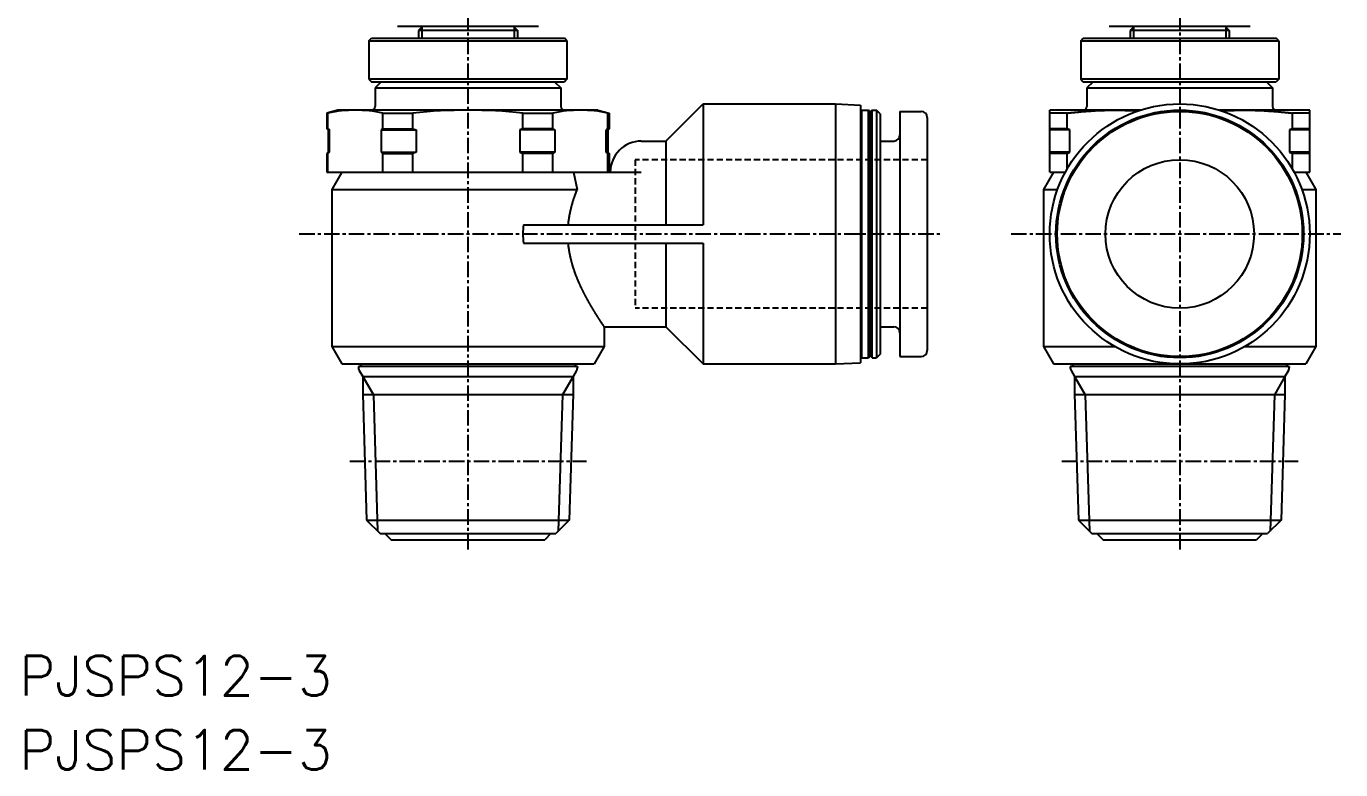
# Model space of a CAD drawing. Extents: x 7 to 113, y -17 to 91.
# Drawn here: x 6.8 to 113, y -16.7 to 43.3 of the extents above; entities that cross this region are included whole.
import ezdxf

# ---------------------------------------------------------------- set-up
doc = ezdxf.new("R2010")
doc.units = 0
doc.linetypes.add('CENTER', pattern=[2, 1.25, -0.25, 0.25, -0.25])
doc.linetypes.add('DASHED', pattern=[0.75, 0.5, -0.25])
doc.layers.get('0').update_dxf_attribs({"linetype": 'CONTINUOUS'})
doc.layers.add('CENTER', color=1, linetype='CENTER')
doc.styles.get("Standard").update_dxf_attribs({"font": 'txt.shx'})

msp = doc.modelspace()

# ---------------------------------------------------------------- linework, layer by layer
at = {"color": 7, "linetype": 'CONTINUOUS'}
for p, q in [((36.78, 43.31), (48.18, 43.31)), ((38.83, 43.31), (38.48, 42.96)), ((46.48, 42.96), (38.48, 42.96)), ((38.48, 42.96), (38.48, 42.34)), ((46.13, 43.31), (46.48, 42.96)), ((46.48, 42.96), (46.48, 42.34)), ((94.28, 43.31), (105.68, 43.31)), ((96.33, 43.31), (95.98, 42.96)), ((95.98, 42.96), (95.98, 42.34)), ((103.98, 42.96), (95.98, 42.96)), ((103.63, 43.31), (103.98, 42.96)), ((103.98, 42.96), (103.98, 42.34)), ((34.48, 42.14), (34.68, 42.34)), ((34.48, 42.14), (34.48, 39.04)), ((34.48, 42.14), (50.48, 42.14)), ((34.68, 42.34), (50.28, 42.34)), ((50.48, 42.14), (50.28, 42.34)), ((50.48, 42.14), (50.48, 39.04)), ((91.98, 42.14), (92.18, 42.34)), ((91.98, 42.14), (107.98, 42.14)), ((91.98, 42.14), (91.98, 39.04)), ((92.18, 42.34), (107.78, 42.34)), ((107.98, 42.14), (107.78, 42.34)), ((107.98, 42.14), (107.98, 39.04)), ((50.48, 39.04), (34.48, 39.04)), ((34.48, 39.04), (34.68, 38.84)), ((34.68, 38.84), (50.28, 38.84)), ((35.48, 38.84), (34.98, 38.34)), ((34.98, 38.34), (49.98, 38.34)), ((34.98, 38.34), (34.98, 36.84)), ((49.48, 38.84), (49.98, 38.34)), ((49.98, 38.34), (49.98, 36.84)), ((50.48, 39.04), (50.28, 38.84)), ((91.98, 39.04), (92.18, 38.84)), ((107.98, 39.04), (91.98, 39.04)), ((92.18, 38.84), (107.78, 38.84)), ((92.98, 38.84), (92.48, 38.34)), ((92.48, 38.34), (92.48, 36.84)), ((92.48, 38.34), (107.48, 38.34)), ((106.98, 38.84), (107.48, 38.34)), ((107.48, 38.34), (107.48, 36.84)), ((107.98, 39.04), (107.78, 38.84)), ((31.98, 36.54), (31.08, 36.3)), ((31.17, 36.3), (31.08, 36.3)), ((31.08, 36.3), (31.08, 35.04)), ((31.17, 35.04), (31.17, 36.3)), ((52.98, 36.54), (31.98, 36.54)), ((35.61, 35.04), (35.61, 36.3)), ((35.61, 36.3), (38.04, 36.3)), ((38.04, 35.04), (38.04, 36.3)), ((46.92, 35.04), (46.92, 36.3)), ((46.92, 36.3), (49.35, 36.3)), ((49.35, 35.04), (49.35, 36.3)), ((52.98, 36.54), (53.88, 36.3)), ((53.79, 35.04), (53.79, 36.3)), ((53.79, 36.3), (53.88, 36.3)), ((53.88, 36.3), (53.88, 35.04)), ((58.48, 34.04), (61.48, 37.04)), ((61.48, 37.04), (61.48, 27.29)), ((61.48, 37.04), (72.18, 37.04)), ((72.18, 37.04), (72.18, 16.04)), ((72.18, 37.04), (74.18, 36.94)), ((74.18, 36.94), (74.18, 16.14)), ((74.28, 36.54), (74.18, 36.44)), ((74.28, 36.54), (74.83, 36.54)), ((74.28, 36.54), (74.28, 16.54)), ((74.98, 36.34), (74.83, 36.54)), ((74.83, 16.54), (74.83, 36.54)), ((75.13, 36.54), (74.98, 36.34)), ((74.98, 36.34), (74.98, 16.74)), ((75.13, 36.54), (75.48, 36.54)), ((75.13, 16.54), (75.13, 36.54)), ((75.78, 36.24), (75.48, 36.54)), ((75.48, 36.54), (75.48, 16.54)), ((75.78, 36.24), (75.78, 16.84)), ((77.38, 36.44), (77.38, 16.64)), ((77.38, 36.44), (79.08, 36.44)), ((89.48, 31.54), (89.48, 36.54)), ((96.78, 36.54), (89.48, 36.54)), ((90.89, 36.3), (89.48, 36.3)), ((90.89, 35.04), (90.89, 36.3)), ((110.48, 36.54), (103.18, 36.54)), ((109.08, 35.04), (109.08, 36.3)), ((110.48, 36.3), (109.08, 36.3)), ((110.48, 31.54), (110.48, 36.54)), ((79.58, 35.94), (79.58, 17.14)), ((31.08, 35.04), (31.17, 35.04)), ((31.08, 35.04), (31.18, 34.94)), ((31.17, 35.04), (31.3, 34.94)), ((31.18, 34.94), (31.3, 34.94)), ((31.18, 34.94), (31.18, 33.14)), ((31.3, 33.14), (31.3, 34.94)), ((35.61, 35.04), (35.48, 34.94)), ((35.48, 34.94), (35.48, 33.14)), ((35.48, 34.94), (38.3, 34.94)), ((35.61, 35.04), (38.04, 35.04)), ((38.04, 35.04), (38.3, 34.94)), ((38.3, 34.94), (38.3, 33.14)), ((46.92, 35.04), (46.66, 34.94)), ((46.66, 34.94), (46.66, 33.14)), ((49.49, 34.94), (46.66, 34.94)), ((49.35, 35.04), (46.92, 35.04)), ((49.35, 35.04), (49.49, 34.94)), ((49.49, 34.94), (49.49, 33.14)), ((53.79, 35.04), (53.66, 34.94)), ((53.66, 33.14), (53.66, 34.94)), ((53.78, 34.94), (53.66, 34.94)), ((53.88, 35.04), (53.78, 34.94)), ((53.78, 34.94), (53.78, 33.14)), ((53.88, 35.04), (53.79, 35.04)), ((56.48, 34.04), (58.48, 34.04)), ((58.48, 34.04), (58.48, 27.29)), ((75.78, 34.04), (76.88, 34.04)), ((90.89, 35.04), (89.48, 35.04)), ((91.11, 34.94), (89.48, 34.94)), ((91.11, 34.94), (90.89, 35.04)), ((91.11, 33.14), (91.11, 34.94)), ((109.08, 35.04), (108.85, 34.94)), ((108.85, 34.94), (108.85, 33.14)), ((110.48, 34.94), (108.85, 34.94)), ((110.48, 35.04), (109.08, 35.04)), ((31.18, 33.14), (31.08, 33.04)), ((31.08, 33.04), (31.17, 33.04)), ((31.08, 33.04), (31.08, 31.54)), ((31.17, 33.04), (31.3, 33.14)), ((31.17, 31.54), (31.17, 33.04)), ((31.18, 33.14), (31.3, 33.14)), ((35.48, 33.14), (35.61, 33.04)), ((35.48, 33.14), (38.3, 33.14)), ((35.61, 31.54), (35.61, 33.04)), ((35.61, 33.04), (38.04, 33.04)), ((38.3, 33.14), (38.04, 33.04)), ((38.04, 31.54), (38.04, 33.04)), ((46.66, 33.14), (46.92, 33.04)), ((49.49, 33.14), (46.66, 33.14)), ((46.92, 31.54), (46.92, 33.04)), ((49.35, 33.04), (46.92, 33.04)), ((49.49, 33.14), (49.35, 33.04)), ((49.35, 31.54), (49.35, 33.04)), ((53.79, 33.04), (53.66, 33.14)), ((53.78, 33.14), (53.66, 33.14)), ((53.78, 33.14), (53.88, 33.04)), ((53.79, 31.54), (53.79, 33.04)), ((53.88, 33.04), (53.79, 33.04)), ((53.88, 33.04), (53.88, 31.54)), ((91.11, 33.14), (89.48, 33.14)), ((90.89, 33.04), (89.48, 33.04)), ((90.89, 33.04), (91.11, 33.14)), ((90.89, 31.78), (90.89, 33.04)), ((108.85, 33.14), (109.08, 33.04)), ((110.48, 33.14), (108.85, 33.14)), ((109.08, 31.78), (109.08, 33.04)), ((110.48, 33.04), (109.08, 33.04)), ((31.08, 31.54), (56.48, 31.54)), ((32.29, 31.54), (31.48, 30.14)), ((51, 31.54), (51.3, 30.14)), ((89.79, 31.54), (88.98, 30.14)), ((89.48, 31.54), (90.75, 31.54)), ((109.21, 31.54), (110.48, 31.54)), ((110.17, 31.54), (110.98, 30.14)), ((31.48, 30.14), (31.48, 17.44)), ((31.48, 30.14), (51.3, 30.14)), ((88.98, 30.14), (90.12, 30.14)), ((88.98, 30.14), (88.98, 17.44)), ((109.84, 30.14), (110.98, 30.14)), ((110.98, 30.14), (110.98, 17.44)), ((46.98, 27.29), (61.48, 27.29)), ((46.98, 25.79), (61.48, 25.79)), ((58.48, 25.79), (58.48, 19.04)), ((61.48, 25.79), (61.48, 16.04)), ((53.48, 19.04), (53.48, 17.44)), ((53.48, 19.04), (58.48, 19.04)), ((58.48, 19.04), (61.48, 16.04)), ((75.78, 19.04), (76.88, 19.04)), ((31.48, 17.44), (32.29, 16.04)), ((31.48, 17.44), (53.48, 17.44)), ((53.48, 17.44), (52.67, 16.04)), ((88.98, 17.44), (94.74, 17.44)), ((88.98, 17.44), (89.79, 16.04)), ((105.22, 17.44), (110.98, 17.44)), ((110.98, 17.44), (110.17, 16.04)), ((32.29, 16.04), (52.67, 16.04)), ((33.83, 16.04), (33.83, 15.94)), ((51.13, 16.04), (51.13, 15.94)), ((61.48, 16.04), (72.18, 16.04)), ((72.18, 16.04), (74.18, 16.14)), ((74.28, 16.54), (74.18, 16.64)), ((74.28, 16.54), (74.83, 16.54)), ((74.98, 16.74), (74.83, 16.54)), ((75.13, 16.54), (74.98, 16.74)), ((75.13, 16.54), (75.48, 16.54)), ((75.78, 16.84), (75.48, 16.54)), ((77.38, 16.64), (79.08, 16.64)), ((89.79, 16.04), (110.17, 16.04)), ((91.33, 16.04), (91.33, 15.94)), ((108.63, 16.04), (108.63, 15.94)), ((33.63, 15.84), (33.63, 15.77)), ((51.33, 15.84), (33.63, 15.84)), ((33.7, 15.52), (33.98, 15.04)), ((33.98, 15.04), (50.98, 15.04)), ((33.98, 15.04), (33.98, 13.6)), ((51.26, 15.52), (50.98, 15.04)), ((50.98, 15.04), (50.98, 13.6)), ((51.33, 15.84), (51.33, 15.77)), ((108.83, 15.84), (91.13, 15.84)), ((91.13, 15.84), (91.13, 15.77)), ((91.2, 15.52), (91.48, 15.04)), ((91.48, 15.04), (91.48, 13.6)), ((91.48, 15.04), (108.48, 15.04)), ((108.76, 15.52), (108.48, 15.04)), ((108.48, 15.04), (108.48, 13.6)), ((108.83, 15.84), (108.83, 15.77)), ((33.98, 13.6), (34.3, 3.42)), ((50.98, 13.55), (33.98, 13.55)), ((50.98, 13.6), (50.66, 3.42)), ((91.48, 13.6), (91.8, 3.42)), ((108.48, 13.55), (91.48, 13.55)), ((108.48, 13.6), (108.16, 3.42)), ((34.3, 3.42), (50.66, 3.42)), ((34.3, 3.42), (35.38, 2.34)), ((50.66, 3.42), (49.58, 2.34)), ((91.8, 3.42), (92.88, 2.34)), ((91.8, 3.42), (108.16, 3.42)), ((108.16, 3.42), (107.08, 2.34)), ((35.38, 2.34), (49.58, 2.34)), ((35.78, 2.34), (36.28, 1.84)), ((49.18, 2.34), (48.68, 1.84)), ((92.88, 2.34), (107.08, 2.34)), ((93.28, 2.34), (93.78, 1.84)), ((106.68, 2.34), (106.18, 1.84)), ((36.28, 1.84), (48.68, 1.84)), ((93.78, 1.84), (106.18, 1.84))]:
    msp.add_line(p, q, dxfattribs=at)
at = {"color": 3, "linetype": 'CONTINUOUS'}
for p, q in [((38.75, 43.21), (38.75, 42.34)), ((46.21, 43.21), (46.21, 42.34)), ((96.25, 43.21), (96.25, 42.34)), ((103.71, 43.21), (103.71, 42.34)), ((33.98, 15.04), (34.84, 13.55)), ((50.98, 15.04), (50.12, 13.55)), ((91.48, 15.04), (92.34, 13.55)), ((108.48, 15.04), (107.62, 13.55)), ((34.84, 13.55), (35.18, 2.54)), ((50.12, 13.55), (49.78, 2.54)), ((92.34, 13.55), (92.68, 2.54)), ((107.62, 13.55), (107.28, 2.54))]:
    msp.add_line(p, q, dxfattribs=at)
at = {"color": 3, "linetype": 'DASHED'}
for p, q in [((55.98, 32.54), (55.98, 20.54)), ((79.58, 32.54), (55.98, 32.54)), ((79.58, 20.54), (55.98, 20.54))]:
    msp.add_line(p, q, dxfattribs=at)
at = {"color": 7}
for points in [[(90.89, 36.3, 0), (90.9, 36.3, 0), (90.91, 36.3, 0), (90.92, 36.3, 0), (90.93, 36.3, 0), (90.94, 36.3, 0), (90.95, 36.3, 0), (90.96, 36.3, 0), (90.97, 36.31, 0), (90.98, 36.31, 0), (91, 36.31, 0), (91.01, 36.31, 0), (91.02, 36.31, 0), (91.03, 36.31, 0), (91.04, 36.31, 0), (91.05, 36.32, 0), (91.06, 36.32, 0), (91.07, 36.32, 0), (91.08, 36.32, 0), (91.09, 36.32, 0), (91.1, 36.32, 0), (91.12, 36.32, 0), (91.13, 36.32, 0), (91.14, 36.33, 0), (91.15, 36.33, 0), (91.16, 36.33, 0), (91.17, 36.33, 0), (91.18, 36.33, 0), (91.19, 36.33, 0), (91.2, 36.33, 0), (91.21, 36.33, 0), (91.22, 36.34, 0), (91.24, 36.34, 0), (91.25, 36.34, 0), (91.26, 36.34, 0), (91.27, 36.34, 0), (91.28, 36.34, 0), (91.29, 36.34, 0), (91.3, 36.34, 0), (91.31, 36.34, 0), (91.32, 36.35, 0), (91.33, 36.35, 0), (91.34, 36.35, 0), (91.36, 36.35, 0), (91.37, 36.35, 0), (91.38, 36.35, 0), (91.39, 36.35, 0), (91.4, 36.35, 0), (91.41, 36.36, 0), (91.42, 36.36, 0), (91.43, 36.36, 0), (91.44, 36.36, 0), (91.45, 36.36, 0), (91.46, 36.36, 0), (91.48, 36.36, 0), (91.49, 36.36, 0), (91.5, 36.36, 0), (91.51, 36.37, 0), (91.52, 36.37, 0), (91.53, 36.37, 0), (91.54, 36.37, 0), (91.55, 36.37, 0), (91.56, 36.37, 0), (91.57, 36.37, 0), (91.58, 36.37, 0), (91.6, 36.37, 0), (91.61, 36.38, 0), (91.62, 36.38, 0), (91.63, 36.38, 0), (91.64, 36.38, 0), (91.65, 36.38, 0), (91.66, 36.38, 0), (91.67, 36.38, 0), (91.68, 36.38, 0), (91.69, 36.38, 0), (91.7, 36.39, 0), (91.72, 36.39, 0), (91.73, 36.39, 0), (91.74, 36.39, 0), (91.75, 36.39, 0), (91.76, 36.39, 0), (91.77, 36.39, 0), (91.78, 36.39, 0), (91.79, 36.39, 0), (91.8, 36.39, 0), (91.81, 36.4, 0), (91.83, 36.4, 0), (91.84, 36.4, 0), (91.85, 36.4, 0), (91.86, 36.4, 0), (91.87, 36.4, 0), (91.88, 36.4, 0), (91.89, 36.4, 0), (91.9, 36.4, 0), (91.91, 36.41, 0), (91.92, 36.41, 0), (91.93, 36.41, 0), (91.95, 36.41, 0), (91.96, 36.41, 0), (91.97, 36.41, 0), (91.98, 36.41, 0), (91.99, 36.41, 0), (92, 36.41, 0), (92.01, 36.41, 0), (92.02, 36.41, 0), (92.03, 36.42, 0), (92.04, 36.42, 0), (92.05, 36.42, 0), (92.07, 36.42, 0), (92.08, 36.42, 0), (92.09, 36.42, 0), (92.1, 36.42, 0), (92.11, 36.42, 0), (92.12, 36.42, 0), (92.13, 36.42, 0), (92.14, 36.43, 0), (92.15, 36.43, 0), (92.16, 36.43, 0), (92.18, 36.43, 0), (92.19, 36.43, 0), (92.2, 36.43, 0), (92.21, 36.43, 0), (92.22, 36.43, 0), (92.23, 36.43, 0), (92.24, 36.43, 0), (92.25, 36.43, 0), (92.26, 36.44, 0), (92.27, 36.44, 0), (92.28, 36.44, 0), (92.3, 36.44, 0), (92.31, 36.44, 0), (92.32, 36.44, 0), (92.33, 36.44, 0), (92.34, 36.44, 0), (92.35, 36.44, 0), (92.36, 36.44, 0), (92.37, 36.44, 0), (92.38, 36.44, 0), (92.39, 36.45, 0), (92.41, 36.45, 0), (92.42, 36.45, 0), (92.43, 36.45, 0), (92.44, 36.45, 0), (92.45, 36.45, 0), (92.46, 36.45, 0), (92.47, 36.45, 0), (92.48, 36.45, 0), (92.49, 36.45, 0), (92.5, 36.45, 0), (92.51, 36.45, 0), (92.53, 36.46, 0), (92.54, 36.46, 0), (92.55, 36.46, 0), (92.56, 36.46, 0), (92.57, 36.46, 0), (92.58, 36.46, 0), (92.59, 36.46, 0), (92.6, 36.46, 0), (92.61, 36.46, 0), (92.62, 36.46, 0), (92.64, 36.46, 0), (92.65, 36.46, 0), (92.66, 36.46, 0), (92.67, 36.47, 0), (92.68, 36.47, 0), (92.69, 36.47, 0), (92.7, 36.47, 0), (92.71, 36.47, 0), (92.72, 36.47, 0), (92.73, 36.47, 0), (92.74, 36.47, 0), (92.76, 36.47, 0), (92.77, 36.47, 0), (92.78, 36.47, 0), (92.79, 36.47, 0), (92.8, 36.47, 0), (92.81, 36.48, 0), (92.82, 36.48, 0), (92.83, 36.48, 0), (92.84, 36.48, 0), (92.85, 36.48, 0), (92.87, 36.48, 0), (92.88, 36.48, 0), (92.89, 36.48, 0), (92.9, 36.48, 0), (92.91, 36.48, 0), (92.92, 36.48, 0), (92.93, 36.48, 0), (92.94, 36.48, 0), (92.95, 36.48, 0), (92.96, 36.48, 0), (92.97, 36.48, 0), (92.99, 36.49, 0), (93, 36.49, 0), (93.01, 36.49, 0), (93.02, 36.49, 0), (93.03, 36.49, 0), (93.04, 36.49, 0), (93.05, 36.49, 0), (93.06, 36.49, 0), (93.07, 36.49, 0), (93.08, 36.49, 0), (93.1, 36.49, 0), (93.11, 36.49, 0), (93.12, 36.49, 0), (93.13, 36.49, 0), (93.14, 36.49, 0), (93.15, 36.49, 0), (93.16, 36.5, 0), (93.17, 36.5, 0), (93.18, 36.5, 0), (93.19, 36.5, 0), (93.21, 36.5, 0), (93.22, 36.5, 0), (93.23, 36.5, 0), (93.24, 36.5, 0), (93.25, 36.5, 0), (93.26, 36.5, 0), (93.27, 36.5, 0), (93.28, 36.5, 0), (93.29, 36.5, 0), (93.3, 36.5, 0), (93.31, 36.5, 0), (93.33, 36.5, 0), (93.34, 36.5, 0), (93.35, 36.5, 0), (93.36, 36.51, 0), (93.37, 36.51, 0), (93.38, 36.51, 0), (93.39, 36.51, 0), (93.4, 36.51, 0), (93.41, 36.51, 0), (93.42, 36.51, 0), (93.44, 36.51, 0), (93.45, 36.51, 0), (93.46, 36.51, 0), (93.47, 36.51, 0), (93.48, 36.51, 0), (93.49, 36.51, 0), (93.5, 36.51, 0), (93.51, 36.51, 0), (93.52, 36.51, 0), (93.53, 36.51, 0), (93.55, 36.51, 0), (93.56, 36.51, 0), (93.57, 36.51, 0), (93.58, 36.51, 0), (93.59, 36.51, 0), (93.6, 36.52, 0), (93.61, 36.52, 0), (93.62, 36.52, 0), (93.63, 36.52, 0), (93.64, 36.52, 0), (93.66, 36.52, 0), (93.67, 36.52, 0), (93.68, 36.52, 0), (93.69, 36.52, 0), (93.7, 36.52, 0), (93.71, 36.52, 0), (93.72, 36.52, 0), (93.73, 36.52, 0), (93.74, 36.52, 0), (93.75, 36.52, 0), (93.76, 36.52, 0), (93.78, 36.52, 0), (93.79, 36.52, 0), (93.8, 36.52, 0), (93.81, 36.52, 0), (93.82, 36.52, 0), (93.83, 36.52, 0), (93.84, 36.52, 0), (93.85, 36.52, 0), (93.86, 36.52, 0), (93.87, 36.52, 0), (93.89, 36.52, 0), (93.9, 36.53, 0), (93.91, 36.53, 0), (93.92, 36.53, 0), (93.93, 36.53, 0), (93.94, 36.53, 0), (93.95, 36.53, 0), (93.96, 36.53, 0), (93.97, 36.53, 0), (93.98, 36.53, 0), (94, 36.53, 0), (94.01, 36.53, 0), (94.02, 36.53, 0), (94.03, 36.53, 0), (94.04, 36.53, 0), (94.05, 36.53, 0), (94.06, 36.53, 0), (94.07, 36.53, 0), (94.08, 36.53, 0), (94.09, 36.53, 0), (94.11, 36.53, 0), (94.12, 36.53, 0), (94.13, 36.53, 0), (94.14, 36.53, 0), (94.15, 36.53, 0), (94.16, 36.53, 0), (94.17, 36.53, 0), (94.18, 36.53, 0), (94.19, 36.53, 0), (94.2, 36.53, 0), (94.21, 36.53, 0), (94.23, 36.53, 0), (94.24, 36.53, 0), (94.25, 36.53, 0), (94.26, 36.53, 0), (94.27, 36.53, 0), (94.28, 36.53, 0), (94.29, 36.53, 0), (94.3, 36.53, 0), (94.31, 36.53, 0), (94.32, 36.53, 0), (94.34, 36.53, 0), (94.35, 36.53, 0), (94.36, 36.53, 0), (94.37, 36.53, 0), (94.38, 36.53, 0), (94.39, 36.54, 0), (94.4, 36.54, 0), (94.41, 36.54, 0), (94.42, 36.54, 0), (94.43, 36.54, 0), (94.45, 36.54, 0), (94.46, 36.54, 0), (94.47, 36.54, 0), (94.48, 36.54, 0), (94.49, 36.54, 0), (94.5, 36.54, 0), (94.51, 36.54, 0), (94.52, 36.54, 0), (94.53, 36.54, 0), (94.54, 36.54, 0), (94.56, 36.54, 0), (94.57, 36.54, 0), (94.58, 36.54, 0), (94.59, 36.54, 0), (94.6, 36.54, 0), (94.61, 36.54, 0), (94.62, 36.54, 0), (94.63, 36.54, 0), (94.64, 36.54, 0), (94.65, 36.54, 0), (94.67, 36.54, 0), (94.68, 36.54, 0), (94.69, 36.54, 0), (94.7, 36.54, 0), (94.71, 36.54, 0), (94.72, 36.54, 0), (94.73, 36.54, 0)], [(94.73, 36.54, 0), (94.74, 36.54, 0), (94.75, 36.54, 0), (94.76, 36.54, 0), (94.76, 36.54, 0), (94.77, 36.54, 0), (94.78, 36.54, 0), (94.79, 36.54, 0), (94.8, 36.54, 0), (94.81, 36.54, 0), (94.81, 36.54, 0), (94.82, 36.54, 0), (94.83, 36.54, 0), (94.84, 36.54, 0), (94.85, 36.54, 0), (94.86, 36.54, 0), (94.87, 36.54, 0), (94.87, 36.54, 0), (94.88, 36.54, 0), (94.89, 36.54, 0), (94.9, 36.54, 0), (94.91, 36.54, 0), (94.92, 36.54, 0), (94.92, 36.54, 0), (94.93, 36.54, 0), (94.94, 36.54, 0), (94.95, 36.54, 0), (94.96, 36.54, 0), (94.97, 36.54, 0), (94.97, 36.54, 0), (94.98, 36.54, 0), (94.99, 36.54, 0), (95, 36.54, 0), (95.01, 36.54, 0), (95.02, 36.54, 0), (95.02, 36.54, 0), (95.03, 36.54, 0), (95.04, 36.54, 0), (95.05, 36.54, 0), (95.06, 36.54, 0), (95.07, 36.54, 0), (95.08, 36.53, 0), (95.08, 36.53, 0), (95.09, 36.53, 0), (95.1, 36.53, 0), (95.11, 36.53, 0), (95.12, 36.53, 0), (95.13, 36.53, 0), (95.13, 36.53, 0), (95.14, 36.53, 0), (95.15, 36.53, 0), (95.16, 36.53, 0), (95.17, 36.53, 0), (95.18, 36.53, 0), (95.18, 36.53, 0), (95.19, 36.53, 0), (95.2, 36.53, 0), (95.21, 36.53, 0), (95.22, 36.53, 0), (95.23, 36.53, 0), (95.23, 36.53, 0), (95.24, 36.53, 0), (95.25, 36.53, 0), (95.26, 36.53, 0), (95.27, 36.53, 0), (95.28, 36.53, 0), (95.28, 36.53, 0), (95.29, 36.53, 0), (95.3, 36.53, 0), (95.31, 36.53, 0), (95.32, 36.53, 0), (95.33, 36.53, 0), (95.34, 36.53, 0), (95.34, 36.53, 0), (95.35, 36.53, 0), (95.36, 36.53, 0), (95.37, 36.53, 0), (95.38, 36.53, 0), (95.39, 36.53, 0), (95.39, 36.53, 0), (95.4, 36.53, 0), (95.41, 36.53, 0), (95.42, 36.53, 0), (95.43, 36.53, 0), (95.44, 36.53, 0), (95.44, 36.53, 0), (95.45, 36.53, 0), (95.46, 36.53, 0), (95.47, 36.53, 0), (95.48, 36.53, 0), (95.49, 36.53, 0), (95.49, 36.53, 0), (95.5, 36.53, 0), (95.51, 36.53, 0), (95.52, 36.53, 0), (95.53, 36.53, 0), (95.54, 36.53, 0), (95.54, 36.53, 0), (95.55, 36.53, 0), (95.56, 36.53, 0), (95.57, 36.53, 0), (95.58, 36.52, 0), (95.59, 36.52, 0), (95.6, 36.52, 0), (95.6, 36.52, 0), (95.61, 36.52, 0), (95.62, 36.52, 0), (95.63, 36.52, 0), (95.64, 36.52, 0), (95.65, 36.52, 0), (95.65, 36.52, 0), (95.66, 36.52, 0), (95.67, 36.52, 0), (95.68, 36.52, 0), (95.69, 36.52, 0), (95.7, 36.52, 0), (95.7, 36.52, 0), (95.71, 36.52, 0), (95.72, 36.52, 0), (95.73, 36.52, 0), (95.74, 36.52, 0), (95.75, 36.52, 0), (95.75, 36.52, 0), (95.76, 36.52, 0), (95.77, 36.52, 0), (95.78, 36.52, 0), (95.79, 36.52, 0), (95.8, 36.52, 0), (95.8, 36.52, 0), (95.81, 36.52, 0), (95.82, 36.52, 0), (95.83, 36.52, 0), (95.84, 36.52, 0), (95.85, 36.52, 0), (95.86, 36.52, 0), (95.86, 36.52, 0), (95.87, 36.52, 0), (95.88, 36.51, 0), (95.89, 36.51, 0), (95.9, 36.51, 0), (95.91, 36.51, 0), (95.91, 36.51, 0), (95.92, 36.51, 0), (95.93, 36.51, 0), (95.94, 36.51, 0), (95.95, 36.51, 0), (95.96, 36.51, 0), (95.96, 36.51, 0), (95.97, 36.51, 0), (95.98, 36.51, 0), (95.99, 36.51, 0), (96, 36.51, 0), (96.01, 36.51, 0), (96.01, 36.51, 0), (96.02, 36.51, 0), (96.03, 36.51, 0), (96.04, 36.51, 0), (96.05, 36.51, 0), (96.06, 36.51, 0), (96.06, 36.51, 0), (96.07, 36.51, 0), (96.08, 36.51, 0), (96.09, 36.51, 0), (96.1, 36.51, 0), (96.11, 36.51, 0), (96.12, 36.5, 0), (96.12, 36.5, 0), (96.13, 36.5, 0), (96.14, 36.5, 0), (96.15, 36.5, 0), (96.16, 36.5, 0), (96.17, 36.5, 0), (96.17, 36.5, 0), (96.18, 36.5, 0), (96.19, 36.5, 0), (96.2, 36.5, 0), (96.21, 36.5, 0), (96.22, 36.5, 0), (96.22, 36.5, 0), (96.23, 36.5, 0), (96.24, 36.5, 0), (96.25, 36.5, 0), (96.26, 36.5, 0), (96.27, 36.5, 0), (96.27, 36.5, 0), (96.28, 36.5, 0), (96.29, 36.5, 0), (96.3, 36.5, 0), (96.31, 36.49, 0), (96.32, 36.49, 0), (96.32, 36.49, 0), (96.33, 36.49, 0), (96.34, 36.49, 0), (96.35, 36.49, 0), (96.36, 36.49, 0), (96.37, 36.49, 0), (96.37, 36.49, 0), (96.38, 36.49, 0), (96.39, 36.49, 0), (96.4, 36.49, 0), (96.41, 36.49, 0), (96.42, 36.49, 0), (96.43, 36.49, 0), (96.43, 36.49, 0), (96.44, 36.49, 0), (96.45, 36.49, 0), (96.46, 36.49, 0), (96.47, 36.49, 0), (96.48, 36.49, 0), (96.48, 36.49, 0), (96.49, 36.48, 0), (96.5, 36.48, 0), (96.51, 36.48, 0), (96.52, 36.48, 0), (96.53, 36.48, 0), (96.53, 36.48, 0), (96.54, 36.48, 0), (96.55, 36.48, 0), (96.56, 36.48, 0), (96.57, 36.48, 0), (96.58, 36.48, 0), (96.58, 36.48, 0), (96.59, 36.48, 0), (96.6, 36.48, 0)], [(103.36, 36.48, 0), (103.37, 36.48, 0), (103.38, 36.48, 0), (103.39, 36.48, 0), (103.39, 36.48, 0), (103.4, 36.48, 0), (103.41, 36.48, 0), (103.42, 36.48, 0), (103.43, 36.48, 0), (103.44, 36.48, 0), (103.44, 36.48, 0), (103.45, 36.48, 0), (103.46, 36.48, 0), (103.47, 36.48, 0), (103.48, 36.49, 0), (103.49, 36.49, 0), (103.5, 36.49, 0), (103.5, 36.49, 0), (103.51, 36.49, 0), (103.52, 36.49, 0), (103.53, 36.49, 0), (103.54, 36.49, 0), (103.55, 36.49, 0), (103.55, 36.49, 0), (103.56, 36.49, 0), (103.57, 36.49, 0), (103.58, 36.49, 0), (103.59, 36.49, 0), (103.6, 36.49, 0), (103.6, 36.49, 0), (103.61, 36.49, 0), (103.62, 36.49, 0), (103.63, 36.49, 0), (103.64, 36.49, 0), (103.65, 36.49, 0), (103.65, 36.49, 0), (103.66, 36.5, 0), (103.67, 36.5, 0), (103.68, 36.5, 0), (103.69, 36.5, 0), (103.7, 36.5, 0), (103.7, 36.5, 0), (103.71, 36.5, 0), (103.72, 36.5, 0), (103.73, 36.5, 0), (103.74, 36.5, 0), (103.75, 36.5, 0), (103.75, 36.5, 0), (103.76, 36.5, 0), (103.77, 36.5, 0), (103.78, 36.5, 0), (103.79, 36.5, 0), (103.8, 36.5, 0), (103.81, 36.5, 0), (103.81, 36.5, 0), (103.82, 36.5, 0), (103.83, 36.5, 0), (103.84, 36.5, 0), (103.85, 36.5, 0), (103.86, 36.51, 0), (103.86, 36.51, 0), (103.87, 36.51, 0), (103.88, 36.51, 0), (103.89, 36.51, 0), (103.9, 36.51, 0), (103.91, 36.51, 0), (103.91, 36.51, 0), (103.92, 36.51, 0), (103.93, 36.51, 0), (103.94, 36.51, 0), (103.95, 36.51, 0), (103.96, 36.51, 0), (103.96, 36.51, 0), (103.97, 36.51, 0), (103.98, 36.51, 0), (103.99, 36.51, 0), (104, 36.51, 0), (104.01, 36.51, 0), (104.02, 36.51, 0), (104.02, 36.51, 0), (104.03, 36.51, 0), (104.04, 36.51, 0), (104.05, 36.51, 0), (104.06, 36.51, 0), (104.06, 36.51, 0), (104.07, 36.51, 0), (104.08, 36.51, 0), (104.09, 36.52, 0), (104.1, 36.52, 0), (104.11, 36.52, 0), (104.11, 36.52, 0), (104.12, 36.52, 0), (104.13, 36.52, 0), (104.14, 36.52, 0), (104.15, 36.52, 0), (104.16, 36.52, 0), (104.17, 36.52, 0), (104.17, 36.52, 0), (104.18, 36.52, 0), (104.19, 36.52, 0), (104.2, 36.52, 0), (104.21, 36.52, 0), (104.22, 36.52, 0), (104.22, 36.52, 0), (104.23, 36.52, 0), (104.24, 36.52, 0), (104.25, 36.52, 0), (104.26, 36.52, 0), (104.27, 36.52, 0), (104.28, 36.52, 0), (104.28, 36.52, 0), (104.29, 36.52, 0), (104.3, 36.52, 0), (104.31, 36.52, 0), (104.32, 36.52, 0), (104.33, 36.52, 0), (104.33, 36.52, 0), (104.34, 36.52, 0), (104.35, 36.52, 0), (104.36, 36.52, 0), (104.37, 36.52, 0), (104.38, 36.52, 0), (104.38, 36.52, 0), (104.39, 36.53, 0), (104.4, 36.53, 0), (104.41, 36.53, 0), (104.42, 36.53, 0), (104.43, 36.53, 0), (104.43, 36.53, 0), (104.44, 36.53, 0), (104.45, 36.53, 0), (104.46, 36.53, 0), (104.47, 36.53, 0), (104.48, 36.53, 0), (104.48, 36.53, 0), (104.49, 36.53, 0), (104.5, 36.53, 0), (104.51, 36.53, 0), (104.52, 36.53, 0), (104.53, 36.53, 0), (104.53, 36.53, 0), (104.54, 36.53, 0), (104.55, 36.53, 0), (104.56, 36.53, 0), (104.57, 36.53, 0), (104.58, 36.53, 0), (104.58, 36.53, 0), (104.59, 36.53, 0), (104.6, 36.53, 0), (104.61, 36.53, 0), (104.62, 36.53, 0), (104.63, 36.53, 0), (104.64, 36.53, 0), (104.64, 36.53, 0), (104.65, 36.53, 0), (104.66, 36.53, 0), (104.67, 36.53, 0), (104.68, 36.53, 0), (104.69, 36.53, 0), (104.69, 36.53, 0), (104.7, 36.53, 0), (104.71, 36.53, 0), (104.72, 36.53, 0), (104.73, 36.53, 0), (104.74, 36.53, 0), (104.74, 36.53, 0), (104.75, 36.53, 0), (104.76, 36.53, 0), (104.77, 36.53, 0), (104.78, 36.53, 0), (104.79, 36.53, 0), (104.8, 36.53, 0), (104.8, 36.53, 0), (104.81, 36.53, 0), (104.82, 36.53, 0), (104.83, 36.53, 0), (104.84, 36.53, 0), (104.84, 36.53, 0), (104.85, 36.53, 0), (104.86, 36.53, 0), (104.87, 36.53, 0), (104.88, 36.53, 0), (104.89, 36.53, 0), (104.89, 36.54, 0), (104.9, 36.54, 0), (104.91, 36.54, 0), (104.92, 36.54, 0), (104.93, 36.54, 0), (104.94, 36.54, 0), (104.95, 36.54, 0), (104.95, 36.54, 0), (104.96, 36.54, 0), (104.97, 36.54, 0), (104.98, 36.54, 0), (104.99, 36.54, 0), (105, 36.54, 0), (105, 36.54, 0), (105.01, 36.54, 0), (105.02, 36.54, 0), (105.03, 36.54, 0), (105.04, 36.54, 0), (105.05, 36.54, 0), (105.06, 36.54, 0), (105.06, 36.54, 0), (105.07, 36.54, 0), (105.08, 36.54, 0), (105.09, 36.54, 0), (105.1, 36.54, 0), (105.11, 36.54, 0), (105.11, 36.54, 0), (105.12, 36.54, 0), (105.13, 36.54, 0), (105.14, 36.54, 0), (105.15, 36.54, 0), (105.16, 36.54, 0), (105.16, 36.54, 0), (105.17, 36.54, 0), (105.18, 36.54, 0), (105.19, 36.54, 0), (105.2, 36.54, 0), (105.21, 36.54, 0), (105.21, 36.54, 0), (105.22, 36.54, 0), (105.23, 36.54, 0)], [(105.23, 36.54, 0), (105.24, 36.54, 0), (105.25, 36.54, 0), (105.26, 36.54, 0), (105.28, 36.54, 0), (105.29, 36.54, 0), (105.3, 36.54, 0), (105.31, 36.54, 0), (105.32, 36.54, 0), (105.33, 36.54, 0), (105.34, 36.54, 0), (105.35, 36.54, 0), (105.36, 36.54, 0), (105.37, 36.54, 0), (105.39, 36.54, 0), (105.4, 36.54, 0), (105.41, 36.54, 0), (105.42, 36.54, 0), (105.43, 36.54, 0), (105.44, 36.54, 0), (105.45, 36.54, 0), (105.46, 36.54, 0), (105.47, 36.54, 0), (105.48, 36.54, 0), (105.5, 36.54, 0), (105.51, 36.54, 0), (105.52, 36.54, 0), (105.53, 36.54, 0), (105.54, 36.54, 0), (105.55, 36.54, 0), (105.56, 36.54, 0), (105.57, 36.54, 0), (105.58, 36.53, 0), (105.59, 36.53, 0), (105.6, 36.53, 0), (105.61, 36.53, 0), (105.63, 36.53, 0), (105.64, 36.53, 0), (105.65, 36.53, 0), (105.66, 36.53, 0), (105.67, 36.53, 0), (105.68, 36.53, 0), (105.69, 36.53, 0), (105.7, 36.53, 0), (105.71, 36.53, 0), (105.72, 36.53, 0), (105.74, 36.53, 0), (105.75, 36.53, 0), (105.76, 36.53, 0), (105.77, 36.53, 0), (105.78, 36.53, 0), (105.79, 36.53, 0), (105.8, 36.53, 0), (105.81, 36.53, 0), (105.82, 36.53, 0), (105.83, 36.53, 0), (105.85, 36.53, 0), (105.86, 36.53, 0), (105.87, 36.53, 0), (105.88, 36.53, 0), (105.89, 36.53, 0), (105.9, 36.53, 0), (105.91, 36.53, 0), (105.92, 36.53, 0), (105.93, 36.53, 0), (105.94, 36.53, 0), (105.96, 36.53, 0), (105.97, 36.53, 0), (105.98, 36.53, 0), (105.99, 36.53, 0), (106, 36.53, 0), (106.01, 36.53, 0), (106.02, 36.53, 0), (106.03, 36.53, 0), (106.04, 36.53, 0), (106.06, 36.53, 0), (106.07, 36.53, 0), (106.08, 36.52, 0), (106.09, 36.52, 0), (106.1, 36.52, 0), (106.11, 36.52, 0), (106.12, 36.52, 0), (106.13, 36.52, 0), (106.14, 36.52, 0), (106.15, 36.52, 0), (106.16, 36.52, 0), (106.17, 36.52, 0), (106.19, 36.52, 0), (106.2, 36.52, 0), (106.21, 36.52, 0), (106.22, 36.52, 0), (106.23, 36.52, 0), (106.24, 36.52, 0), (106.25, 36.52, 0), (106.26, 36.52, 0), (106.27, 36.52, 0), (106.28, 36.52, 0), (106.3, 36.52, 0), (106.31, 36.52, 0), (106.32, 36.52, 0), (106.33, 36.52, 0), (106.34, 36.52, 0), (106.35, 36.52, 0), (106.36, 36.52, 0), (106.37, 36.51, 0), (106.38, 36.51, 0), (106.39, 36.51, 0), (106.41, 36.51, 0), (106.42, 36.51, 0), (106.43, 36.51, 0), (106.44, 36.51, 0), (106.45, 36.51, 0), (106.46, 36.51, 0), (106.47, 36.51, 0), (106.48, 36.51, 0), (106.49, 36.51, 0), (106.5, 36.51, 0), (106.52, 36.51, 0), (106.53, 36.51, 0), (106.54, 36.51, 0), (106.55, 36.51, 0), (106.56, 36.51, 0), (106.57, 36.51, 0), (106.58, 36.51, 0), (106.59, 36.51, 0), (106.6, 36.51, 0), (106.61, 36.5, 0), (106.62, 36.5, 0), (106.64, 36.5, 0), (106.65, 36.5, 0), (106.66, 36.5, 0), (106.67, 36.5, 0), (106.68, 36.5, 0), (106.69, 36.5, 0), (106.7, 36.5, 0), (106.71, 36.5, 0), (106.72, 36.5, 0), (106.73, 36.5, 0), (106.75, 36.5, 0), (106.76, 36.5, 0), (106.77, 36.5, 0), (106.78, 36.5, 0), (106.79, 36.5, 0), (106.8, 36.5, 0), (106.81, 36.49, 0), (106.82, 36.49, 0), (106.83, 36.49, 0), (106.84, 36.49, 0), (106.86, 36.49, 0), (106.87, 36.49, 0), (106.88, 36.49, 0), (106.89, 36.49, 0), (106.9, 36.49, 0), (106.91, 36.49, 0), (106.92, 36.49, 0), (106.93, 36.49, 0), (106.94, 36.49, 0), (106.95, 36.49, 0), (106.97, 36.49, 0), (106.98, 36.49, 0), (106.99, 36.48, 0), (107, 36.48, 0), (107.01, 36.48, 0), (107.02, 36.48, 0), (107.03, 36.48, 0), (107.04, 36.48, 0), (107.05, 36.48, 0), (107.06, 36.48, 0), (107.08, 36.48, 0), (107.09, 36.48, 0), (107.1, 36.48, 0), (107.11, 36.48, 0), (107.12, 36.48, 0), (107.13, 36.48, 0), (107.14, 36.48, 0), (107.15, 36.48, 0), (107.16, 36.47, 0), (107.17, 36.47, 0), (107.18, 36.47, 0), (107.19, 36.47, 0), (107.21, 36.47, 0), (107.22, 36.47, 0), (107.23, 36.47, 0), (107.24, 36.47, 0), (107.25, 36.47, 0), (107.26, 36.47, 0), (107.27, 36.47, 0), (107.28, 36.47, 0), (107.29, 36.47, 0), (107.31, 36.46, 0), (107.32, 36.46, 0), (107.33, 36.46, 0), (107.34, 36.46, 0), (107.35, 36.46, 0), (107.36, 36.46, 0), (107.37, 36.46, 0), (107.38, 36.46, 0), (107.39, 36.46, 0), (107.4, 36.46, 0), (107.42, 36.46, 0), (107.42, 36.46, 0), (107.44, 36.46, 0), (107.45, 36.45, 0), (107.46, 36.45, 0), (107.47, 36.45, 0), (107.48, 36.45, 0), (107.49, 36.45, 0), (107.5, 36.45, 0), (107.51, 36.45, 0), (107.52, 36.45, 0), (107.53, 36.45, 0), (107.55, 36.45, 0), (107.56, 36.45, 0), (107.57, 36.45, 0), (107.58, 36.44, 0), (107.59, 36.44, 0), (107.6, 36.44, 0), (107.61, 36.44, 0), (107.62, 36.44, 0), (107.63, 36.44, 0), (107.64, 36.44, 0), (107.66, 36.44, 0), (107.67, 36.44, 0), (107.68, 36.44, 0), (107.69, 36.44, 0), (107.7, 36.44, 0), (107.71, 36.43, 0), (107.72, 36.43, 0), (107.73, 36.43, 0), (107.74, 36.43, 0), (107.75, 36.43, 0), (107.77, 36.43, 0), (107.78, 36.43, 0), (107.79, 36.43, 0), (107.8, 36.43, 0), (107.81, 36.43, 0), (107.82, 36.43, 0), (107.83, 36.42, 0), (107.84, 36.42, 0), (107.85, 36.42, 0), (107.86, 36.42, 0), (107.87, 36.42, 0), (107.89, 36.42, 0), (107.9, 36.42, 0), (107.91, 36.42, 0), (107.92, 36.42, 0), (107.93, 36.42, 0), (107.94, 36.41, 0), (107.95, 36.41, 0), (107.96, 36.41, 0), (107.97, 36.41, 0), (107.98, 36.41, 0), (108, 36.41, 0), (108.01, 36.41, 0), (108.02, 36.41, 0), (108.03, 36.41, 0), (108.04, 36.41, 0), (108.05, 36.41, 0), (108.06, 36.4, 0), (108.07, 36.4, 0), (108.08, 36.4, 0), (108.09, 36.4, 0), (108.1, 36.4, 0), (108.11, 36.4, 0), (108.13, 36.4, 0), (108.14, 36.4, 0), (108.15, 36.4, 0), (108.16, 36.39, 0), (108.17, 36.39, 0), (108.18, 36.39, 0), (108.19, 36.39, 0), (108.2, 36.39, 0), (108.21, 36.39, 0), (108.22, 36.39, 0), (108.23, 36.39, 0), (108.25, 36.39, 0), (108.26, 36.39, 0), (108.27, 36.38, 0), (108.28, 36.38, 0), (108.29, 36.38, 0), (108.3, 36.38, 0), (108.31, 36.38, 0), (108.32, 36.38, 0), (108.33, 36.38, 0), (108.34, 36.38, 0), (108.36, 36.38, 0), (108.37, 36.37, 0), (108.38, 36.37, 0), (108.39, 36.37, 0), (108.4, 36.37, 0), (108.41, 36.37, 0), (108.42, 36.37, 0), (108.43, 36.37, 0), (108.44, 36.37, 0), (108.45, 36.37, 0), (108.47, 36.36, 0), (108.48, 36.36, 0), (108.49, 36.36, 0), (108.5, 36.36, 0), (108.51, 36.36, 0), (108.52, 36.36, 0), (108.53, 36.36, 0), (108.54, 36.36, 0), (108.55, 36.36, 0), (108.56, 36.35, 0), (108.57, 36.35, 0), (108.58, 36.35, 0), (108.6, 36.35, 0), (108.61, 36.35, 0), (108.62, 36.35, 0), (108.63, 36.35, 0), (108.64, 36.35, 0), (108.65, 36.34, 0), (108.66, 36.34, 0), (108.67, 36.34, 0), (108.68, 36.34, 0), (108.69, 36.34, 0), (108.7, 36.34, 0), (108.72, 36.34, 0), (108.73, 36.34, 0), (108.74, 36.34, 0), (108.75, 36.33, 0), (108.76, 36.33, 0), (108.77, 36.33, 0), (108.78, 36.33, 0), (108.79, 36.33, 0), (108.8, 36.33, 0), (108.81, 36.33, 0), (108.83, 36.33, 0), (108.84, 36.32, 0), (108.85, 36.32, 0), (108.86, 36.32, 0), (108.87, 36.32, 0), (108.88, 36.32, 0), (108.89, 36.32, 0), (108.9, 36.32, 0), (108.91, 36.32, 0), (108.92, 36.31, 0), (108.93, 36.31, 0), (108.94, 36.31, 0), (108.96, 36.31, 0), (108.97, 36.31, 0), (108.98, 36.31, 0), (108.99, 36.31, 0), (109, 36.3, 0), (109.01, 36.3, 0), (109.02, 36.3, 0), (109.03, 36.3, 0), (109.04, 36.3, 0), (109.05, 36.3, 0), (109.06, 36.3, 0), (109.08, 36.3, 0)], [(51.3, 30.14, 0), (51.29, 30.12, 0), (51.28, 30.1, 0), (51.27, 30.09, 0), (51.27, 30.07, 0), (51.26, 30.05, 0), (51.25, 30.03, 0), (51.25, 30.02, 0), (51.24, 30, 0), (51.23, 29.98, 0), (51.23, 29.96, 0), (51.22, 29.95, 0), (51.21, 29.93, 0), (51.21, 29.91, 0), (51.2, 29.9, 0), (51.19, 29.88, 0), (51.19, 29.86, 0), (51.18, 29.84, 0), (51.17, 29.83, 0), (51.17, 29.81, 0), (51.16, 29.79, 0), (51.15, 29.77, 0), (51.15, 29.76, 0), (51.14, 29.74, 0), (51.13, 29.72, 0), (51.13, 29.7, 0), (51.12, 29.69, 0), (51.12, 29.67, 0), (51.11, 29.65, 0), (51.1, 29.63, 0), (51.1, 29.62, 0), (51.09, 29.6, 0), (51.08, 29.58, 0), (51.08, 29.57, 0), (51.07, 29.55, 0), (51.07, 29.53, 0), (51.06, 29.51, 0), (51.05, 29.49, 0), (51.05, 29.48, 0), (51.04, 29.46, 0), (51.04, 29.44, 0), (51.03, 29.42, 0), (51.02, 29.41, 0), (51.02, 29.39, 0), (51.01, 29.37, 0), (51.01, 29.35, 0), (51, 29.34, 0), (50.99, 29.32, 0), (50.99, 29.3, 0), (50.98, 29.28, 0), (50.98, 29.27, 0), (50.97, 29.25, 0), (50.97, 29.23, 0), (50.96, 29.21, 0), (50.96, 29.2, 0), (50.95, 29.18, 0), (50.94, 29.16, 0), (50.94, 29.14, 0), (50.93, 29.12, 0), (50.93, 29.11, 0), (50.92, 29.09, 0), (50.92, 29.07, 0), (50.91, 29.05, 0), (50.91, 29.03, 0), (50.9, 29.02, 0), (50.9, 29, 0), (50.89, 28.98, 0), (50.89, 28.96, 0), (50.88, 28.95, 0), (50.88, 28.93, 0), (50.87, 28.91, 0), (50.87, 28.89, 0), (50.86, 28.87, 0), (50.86, 28.86, 0), (50.85, 28.84, 0), (50.85, 28.82, 0), (50.84, 28.8, 0), (50.84, 28.78, 0), (50.83, 28.77, 0), (50.83, 28.75, 0), (50.82, 28.73, 0), (50.82, 28.71, 0), (50.81, 28.69, 0), (50.81, 28.68, 0), (50.8, 28.66, 0), (50.8, 28.64, 0), (50.79, 28.62, 0), (50.79, 28.6, 0), (50.79, 28.59, 0), (50.78, 28.57, 0), (50.78, 28.55, 0), (50.77, 28.53, 0), (50.77, 28.51, 0), (50.76, 28.5, 0), (50.76, 28.48, 0), (50.76, 28.46, 0), (50.75, 28.44, 0), (50.75, 28.42, 0), (50.74, 28.41, 0), (50.74, 28.39, 0), (50.74, 28.37, 0), (50.73, 28.35, 0), (50.73, 28.33, 0), (50.72, 28.31, 0), (50.72, 28.3, 0), (50.72, 28.28, 0), (50.71, 28.26, 0), (50.71, 28.24, 0), (50.7, 28.22, 0), (50.7, 28.2, 0), (50.7, 28.19, 0), (50.69, 28.17, 0), (50.69, 28.15, 0), (50.69, 28.13, 0), (50.68, 28.11, 0), (50.68, 28.1, 0), (50.68, 28.08, 0), (50.67, 28.06, 0), (50.67, 28.04, 0), (50.67, 28.02, 0), (50.66, 28, 0), (50.66, 27.99, 0), (50.66, 27.97, 0), (50.65, 27.95, 0), (50.65, 27.93, 0), (50.65, 27.91, 0), (50.64, 27.89, 0), (50.64, 27.88, 0), (50.64, 27.86, 0), (50.63, 27.84, 0), (50.63, 27.82, 0), (50.63, 27.8, 0), (50.63, 27.78, 0), (50.62, 27.77, 0), (50.62, 27.75, 0), (50.62, 27.73, 0), (50.61, 27.71, 0), (50.61, 27.69, 0), (50.61, 27.67, 0), (50.61, 27.66, 0), (50.6, 27.64, 0), (50.6, 27.62, 0), (50.6, 27.6, 0), (50.6, 27.58, 0), (50.59, 27.56, 0), (50.59, 27.55, 0), (50.59, 27.53, 0), (50.59, 27.51, 0), (50.59, 27.49, 0), (50.58, 27.47, 0), (50.58, 27.45, 0), (50.58, 27.43, 0), (50.58, 27.42, 0), (50.58, 27.4, 0), (50.57, 27.38, 0), (50.57, 27.36, 0), (50.57, 27.34, 0), (50.57, 27.32, 0), (50.57, 27.31, 0), (50.56, 27.29, 0)], [(50.56, 25.79, 0), (50.57, 25.77, 0), (50.57, 25.74, 0), (50.57, 25.72, 0), (50.57, 25.7, 0), (50.57, 25.68, 0), (50.58, 25.66, 0), (50.58, 25.64, 0), (50.58, 25.62, 0), (50.58, 25.6, 0), (50.59, 25.58, 0), (50.59, 25.56, 0), (50.59, 25.53, 0), (50.59, 25.51, 0), (50.6, 25.49, 0), (50.6, 25.47, 0), (50.6, 25.45, 0), (50.61, 25.43, 0), (50.61, 25.41, 0), (50.61, 25.39, 0), (50.61, 25.37, 0), (50.62, 25.35, 0), (50.62, 25.32, 0), (50.62, 25.3, 0), (50.63, 25.28, 0), (50.63, 25.26, 0), (50.63, 25.24, 0), (50.64, 25.22, 0), (50.64, 25.2, 0), (50.64, 25.18, 0), (50.65, 25.16, 0), (50.65, 25.14, 0), (50.65, 25.12, 0), (50.66, 25.09, 0), (50.66, 25.07, 0), (50.67, 25.05, 0), (50.67, 25.03, 0), (50.67, 25.01, 0), (50.68, 24.99, 0), (50.68, 24.97, 0), (50.68, 24.95, 0), (50.69, 24.93, 0), (50.69, 24.91, 0), (50.7, 24.89, 0), (50.7, 24.87, 0), (50.71, 24.84, 0), (50.71, 24.82, 0), (50.71, 24.8, 0), (50.72, 24.78, 0), (50.72, 24.76, 0), (50.73, 24.74, 0), (50.73, 24.72, 0), (50.74, 24.7, 0), (50.74, 24.68, 0), (50.75, 24.66, 0), (50.75, 24.64, 0), (50.76, 24.62, 0), (50.76, 24.6, 0), (50.76, 24.58, 0), (50.77, 24.55, 0), (50.77, 24.53, 0), (50.78, 24.51, 0), (50.78, 24.49, 0), (50.79, 24.47, 0), (50.79, 24.45, 0), (50.8, 24.43, 0), (50.81, 24.41, 0), (50.81, 24.39, 0), (50.82, 24.37, 0), (50.82, 24.35, 0), (50.83, 24.33, 0), (50.83, 24.31, 0), (50.84, 24.29, 0), (50.84, 24.27, 0), (50.85, 24.25, 0), (50.85, 24.23, 0), (50.86, 24.21, 0), (50.87, 24.19, 0), (50.87, 24.16, 0), (50.88, 24.14, 0), (50.88, 24.12, 0), (50.89, 24.1, 0), (50.89, 24.08, 0), (50.9, 24.06, 0), (50.91, 24.04, 0), (50.91, 24.02, 0), (50.92, 24, 0), (50.92, 23.98, 0), (50.93, 23.96, 0), (50.94, 23.94, 0), (50.94, 23.92, 0), (50.95, 23.9, 0), (50.96, 23.88, 0), (50.96, 23.86, 0), (50.97, 23.84, 0), (50.97, 23.82, 0), (50.98, 23.8, 0), (50.99, 23.78, 0), (50.99, 23.76, 0), (51, 23.74, 0), (51.01, 23.72, 0), (51.01, 23.7, 0), (51.02, 23.68, 0), (51.03, 23.66, 0), (51.03, 23.64, 0), (51.04, 23.62, 0), (51.05, 23.6, 0), (51.05, 23.58, 0), (51.06, 23.56, 0), (51.07, 23.54, 0), (51.07, 23.52, 0), (51.08, 23.5, 0), (51.09, 23.48, 0), (51.1, 23.46, 0), (51.1, 23.44, 0), (51.11, 23.42, 0), (51.12, 23.4, 0), (51.12, 23.38, 0), (51.13, 23.36, 0), (51.14, 23.34, 0), (51.15, 23.32, 0), (51.15, 23.3, 0), (51.16, 23.28, 0), (51.17, 23.26, 0), (51.18, 23.24, 0), (51.18, 23.22, 0), (51.19, 23.2, 0), (51.2, 23.18, 0), (51.21, 23.16, 0), (51.21, 23.14, 0), (51.22, 23.12, 0), (51.23, 23.1, 0), (51.24, 23.08, 0), (51.25, 23.06, 0), (51.25, 23.04, 0), (51.26, 23.02, 0), (51.27, 23, 0), (51.28, 22.98, 0), (51.28, 22.96, 0), (51.29, 22.94, 0), (51.3, 22.92, 0), (51.31, 22.9, 0), (51.32, 22.89, 0), (51.33, 22.87, 0), (51.33, 22.85, 0), (51.34, 22.83, 0), (51.35, 22.81, 0), (51.36, 22.79, 0), (51.37, 22.77, 0), (51.37, 22.75, 0), (51.38, 22.73, 0), (51.39, 22.71, 0), (51.4, 22.69, 0), (51.41, 22.67, 0), (51.42, 22.65, 0), (51.42, 22.63, 0), (51.43, 22.61, 0), (51.44, 22.59, 0), (51.45, 22.57, 0), (51.46, 22.55, 0), (51.47, 22.54, 0), (51.48, 22.52, 0), (51.48, 22.5, 0), (51.49, 22.48, 0), (51.5, 22.46, 0), (51.51, 22.44, 0), (51.52, 22.42, 0), (51.53, 22.4, 0), (51.54, 22.38, 0), (51.55, 22.36, 0), (51.56, 22.34, 0), (51.56, 22.32, 0), (51.57, 22.3, 0), (51.58, 22.28, 0), (51.59, 22.27, 0), (51.6, 22.25, 0), (51.61, 22.23, 0), (51.62, 22.21, 0), (51.63, 22.19, 0), (51.64, 22.17, 0), (51.65, 22.15, 0), (51.65, 22.13, 0), (51.66, 22.11, 0), (51.67, 22.09, 0), (51.68, 22.07, 0), (51.69, 22.06, 0), (51.7, 22.04, 0), (51.71, 22.02, 0), (51.72, 22, 0), (51.73, 21.98, 0), (51.74, 21.96, 0), (51.75, 21.94, 0), (51.76, 21.92, 0), (51.77, 21.9, 0), (51.78, 21.88, 0), (51.79, 21.87, 0), (51.79, 21.85, 0), (51.8, 21.83, 0), (51.81, 21.81, 0), (51.82, 21.79, 0), (51.83, 21.77, 0), (51.84, 21.75, 0), (51.85, 21.73, 0), (51.86, 21.71, 0), (51.87, 21.7, 0), (51.88, 21.68, 0), (51.89, 21.66, 0), (51.9, 21.64, 0), (51.91, 21.62, 0), (51.92, 21.6, 0), (51.93, 21.58, 0), (51.94, 21.56, 0), (51.95, 21.55, 0), (51.96, 21.53, 0), (51.97, 21.51, 0), (51.98, 21.49, 0), (51.99, 21.47, 0), (52, 21.45, 0), (52.01, 21.43, 0), (52.02, 21.42, 0), (52.03, 21.4, 0), (52.04, 21.38, 0), (52.05, 21.36, 0), (52.06, 21.34, 0), (52.07, 21.32, 0), (52.08, 21.3, 0), (52.09, 21.29, 0), (52.1, 21.27, 0), (52.11, 21.25, 0), (52.12, 21.23, 0), (52.13, 21.21, 0), (52.14, 21.19, 0), (52.15, 21.17, 0), (52.16, 21.16, 0), (52.17, 21.14, 0), (52.18, 21.12, 0), (52.19, 21.1, 0), (52.2, 21.08, 0), (52.21, 21.06, 0), (52.22, 21.04, 0), (52.23, 21.03, 0), (52.24, 21.01, 0), (52.25, 20.99, 0), (52.27, 20.97, 0), (52.28, 20.95, 0), (52.29, 20.93, 0), (52.3, 20.92, 0), (52.31, 20.9, 0), (52.32, 20.88, 0), (52.33, 20.86, 0), (52.34, 20.84, 0), (52.35, 20.82, 0), (52.36, 20.81, 0), (52.37, 20.79, 0), (52.38, 20.77, 0), (52.39, 20.75, 0), (52.4, 20.73, 0), (52.41, 20.71, 0), (52.42, 20.7, 0), (52.43, 20.68, 0), (52.45, 20.66, 0), (52.46, 20.64, 0), (52.47, 20.62, 0), (52.48, 20.61, 0), (52.49, 20.59, 0), (52.5, 20.57, 0), (52.51, 20.55, 0), (52.52, 20.53, 0), (52.53, 20.51, 0), (52.54, 20.5, 0), (52.55, 20.48, 0), (52.56, 20.46, 0), (52.58, 20.44, 0), (52.59, 20.42, 0), (52.6, 20.41, 0), (52.61, 20.39, 0), (52.62, 20.37, 0), (52.63, 20.35, 0), (52.64, 20.33, 0), (52.65, 20.32, 0), (52.66, 20.3, 0), (52.67, 20.28, 0), (52.69, 20.26, 0), (52.7, 20.24, 0), (52.71, 20.23, 0), (52.72, 20.21, 0), (52.73, 20.19, 0), (52.74, 20.17, 0), (52.75, 20.15, 0), (52.76, 20.14, 0), (52.77, 20.12, 0), (52.79, 20.1, 0), (52.8, 20.08, 0), (52.81, 20.06, 0), (52.82, 20.05, 0), (52.83, 20.03, 0), (52.84, 20.01, 0), (52.85, 19.99, 0), (52.86, 19.97, 0), (52.88, 19.96, 0), (52.89, 19.94, 0), (52.9, 19.92, 0), (52.91, 19.9, 0), (52.92, 19.88, 0), (52.93, 19.87, 0), (52.94, 19.85, 0), (52.96, 19.83, 0), (52.97, 19.81, 0), (52.98, 19.8, 0), (52.99, 19.78, 0), (53, 19.76, 0), (53.01, 19.74, 0), (53.02, 19.72, 0), (53.04, 19.71, 0), (53.05, 19.69, 0), (53.06, 19.67, 0), (53.07, 19.65, 0), (53.08, 19.64, 0), (53.09, 19.62, 0), (53.11, 19.6, 0), (53.12, 19.58, 0), (53.13, 19.56, 0), (53.14, 19.55, 0), (53.15, 19.53, 0), (53.16, 19.51, 0), (53.17, 19.49, 0), (53.19, 19.48, 0), (53.2, 19.46, 0), (53.21, 19.44, 0), (53.22, 19.42, 0), (53.23, 19.41, 0), (53.24, 19.39, 0), (53.26, 19.37, 0), (53.27, 19.35, 0), (53.28, 19.34, 0), (53.29, 19.32, 0), (53.3, 19.3, 0), (53.32, 19.28, 0), (53.33, 19.26, 0), (53.34, 19.25, 0), (53.35, 19.23, 0), (53.36, 19.21, 0), (53.37, 19.19, 0), (53.39, 19.18, 0), (53.4, 19.16, 0), (53.41, 19.14, 0), (53.42, 19.12, 0), (53.43, 19.11, 0), (53.45, 19.09, 0), (53.46, 19.07, 0), (53.47, 19.05, 0), (53.48, 19.04, 0)]]:
    msp.add_polyline3d(points, dxfattribs=at)
at = {"color": 7, "linetype": 'CONTINUOUS'}
for radius in [10.5, 10, 9.9, 6]:
    msp.add_circle((99.98, 26.54), radius, dxfattribs=at)
for centre, radius, start, end in [((33.39, 26.2), 10.34, 77.5996, 102.4004), ((34.68, 36.84), 0.3, 270, 0), ((42.48, -4.45), 40.99, 83.7816, 96.2184), ((51.57, 26.2), 10.34, 77.5996, 102.4004), ((50.28, 36.84), 0.3, 180, 270), ((79.08, 35.94), 0.5, 0, 90), ((92.18, 36.84), 0.3, 270, 0), ((107.78, 36.84), 0.3, 180, 270), ((56.48, 31.54), 2.5, 90, 180), ((76.88, 34.54), 0.5, 270, 0), ((51.42, 26.54), 4.5, 170.4116, 189.5884), ((76.88, 18.54), 0.5, 0, 90), ((79.08, 17.14), 0.5, 270, 0), ((33.73, 15.94), 0.1, 270, 0), ((51.23, 15.94), 0.1, 180, 270), ((91.23, 15.94), 0.1, 270, 0), ((108.73, 15.94), 0.1, 180, 270), ((34.13, 15.77), 0.5, 180, 210.2564), ((50.83, 15.77), 0.5, 329.7436, 0), ((91.63, 15.77), 0.5, 180, 210.2564), ((108.33, 15.77), 0.5, 329.7436, 0)]:
    msp.add_arc(centre, radius, start, end, dxfattribs=at)
at = {"layer": 'CENTER', "color": 1, "linetype": 'CENTER'}
for p, q in [((42.48, 56.31), (42.48, 0.92)), ((99.98, 56.31), (99.98, 0.92)), ((28.86, 26.54), (80.62, 26.54)), ((86.36, 26.54), (112.98, 26.54)), ((32.95, 8.19), (52.05, 8.19)), ((90.45, 8.19), (109.55, 8.19))]:
    msp.add_line(p, q, dxfattribs=at)

# ---------------------------------------------------------------- texts
at = {"color": 7, "linetype": 'CONTINUOUS'}
for p in [(6.26, -10.74), (6.26, -16.72)]:
    msp.add_text('PJSPS12-3', height=3.2, dxfattribs=at).set_placement(p)

doc.saveas('drawing.dxf')
